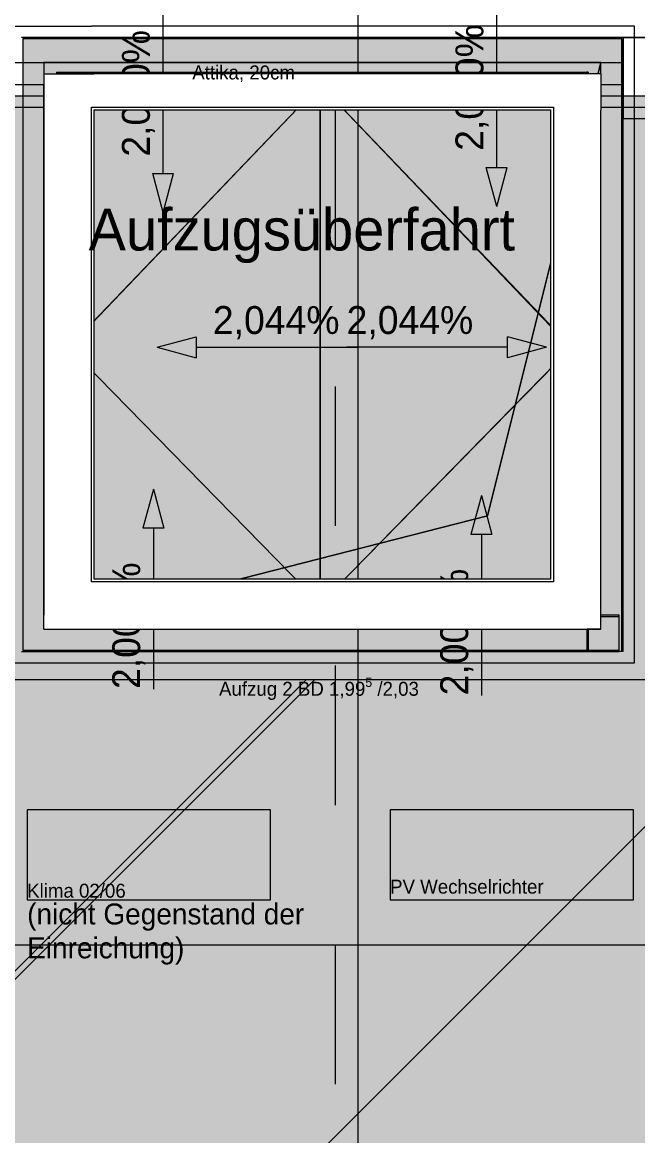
# Model space of a CAD drawing. Header units: metres. Extents: x -4 to 206, y -18 to 45.
# Drawn here: x 41.098 to 43.302, y -7.688 to -3.699 of the extents above; entities that cross this region are included whole.
import ezdxf

# ---------------------------------------------------------------- set-up
doc = ezdxf.new("R2010")
doc.units = ezdxf.units.M
doc.header["$MEASUREMENT"] = 0
doc.set_wipeout_variables(frame=1)
for name, pattern in [('Schnittlinie', [0.006, 0.003, -0.0015, 0, -0.0015]), ('UNSICHTBAR', [0.4, 0, -0.4]), ('Untersicht', [0.001, 0.0005, -0.0005]), ('Wipeout_Contour', [1, 0, -1])]:
    doc.linetypes.add(name, pattern=pattern)
for name, color, linetype in [('3._DD PP STG2_4_000 Achsraster', 7, 'Continuous'), ('3._DD PP STG2_4_110 Wand Aussen', 7, 'Continuous'), ('3._DD PP STG2_4_140 Brüstung', 7, 'Continuous'), ('3._DD PP STG2_4_210 Decke', 7, 'Continuous'), ('3._DD PP STG2_4_220 Bodenaufbau', 7, 'Continuous'), ('3._DD PP STG2_4_220 Bodenaufbau - Außen_ Gefälle', 7, 'Continuous'), ('3._DD PP STG2_4_221 Bodenaufbau - Abdichtung', 7, 'Continuous'), ('3._DD PP STG2_4_270 Deckendurchbruchsymbol', 7, 'Continuous'), ('3._DD PP STG2_4_430 Aufzug', 7, 'Continuous'), ('3._DD PP STG2_4_613 Klima', 7, 'Continuous'), ('3._DD PP STG2_4_641 Wartungssteg', 7, 'Continuous'), ('3._DD PP STG2_4_851 Marker Schnitt', 7, 'Continuous'), ('3._DD PP STG2_4_915 Allgemein Beschriftung.x', 7, 'Continuous'), ('3._DD PP STG2_4_945 Einreichplan Beschriftung', 7, 'Continuous'), ('3._DD PP STG2_4_950 Polierplan Bemaßung', 7, 'Continuous')]:
    doc.layers.add(name, color=color, linetype=linetype)
doc.styles.add('ERSTELLTER_STIL_2', font='')
doc.styles.get('ERSTELLTER_STIL_2').set_extended_font_data('Eurostile')

msp = doc.modelspace()

# ---------------------------------------------------------------- hatches: boundary and pattern name
at = {"layer": '3._DD PP STG2_4_110 Wand Aussen', "linetype": 'Continuous', "lineweight": 13, "true_color": 0xff6400}
for points in [[(41.22, -3.8787), (41.1, -3.7587), (41.1, -3.8787)], [(41.22, -3.7587), (41.1, -3.7587), (41.22, -3.8787)], [(41.22, -3.8787), (43.125, -3.8787), (43.125, -3.7587), (41.22, -3.7587)], [(41.22, -5.8287), (41.22, -3.8787), (41.1, -3.8787), (41.1, -5.8287)], [(41.1, -5.8287), (41.1, -5.9487), (41.22, -5.8287)], [(41.22, -5.8287), (41.1, -5.9487), (41.22, -5.9487)], [(41.22, -5.9487), (43.235, -5.9487), (43.235, -5.8287), (41.22, -5.8287)]]:
    msp.add_hatch(color=30, dxfattribs=at).paths.add_polyline_path(points)
at = {"layer": '3._DD PP STG2_4_110 Wand Aussen', "linetype": 'Continuous', "lineweight": 0, "true_color": 0x373737}
for points in [[(41.225, -3.8837), (41.22, -3.8787), (41.22, -3.8837)], [(41.225, -3.8787), (41.22, -3.8787), (41.225, -3.8837)], [(41.225, -5.8237), (41.225, -3.8837), (41.22, -3.8837), (41.22, -5.8237)], [(41.225, -3.8837), (43.12, -3.8837), (43.12, -3.8787), (41.225, -3.8787)], [(43.12, -3.8837), (43.125, -3.8787), (43.12, -3.8787)], [(43.12, -3.8837), (43.125, -3.8837), (43.125, -3.8787)], [(43.12, -3.8837), (43.12, -5.9537), (43.125, -5.9537), (43.125, -3.8837)], [(41.22, -5.8237), (41.22, -5.8287), (41.225, -5.8237)], [(41.225, -5.8237), (41.22, -5.8287), (41.225, -5.8287)], [(41.225, -5.8287), (43.235, -5.8287), (43.235, -5.8237), (41.225, -5.8237)]]:
    msp.add_hatch(color=250, dxfattribs=at).paths.add_polyline_path(points)
at = {"layer": '3._DD PP STG2_4_220 Bodenaufbau', "linetype": 'Continuous', "lineweight": 0, "true_color": 0x323232}
msp.add_hatch(color=250, dxfattribs=at).paths.add_polyline_path([(41.265, -5.7837), (43.065, -5.7837), (43.065, -3.9231), (41.265, -3.9231)])
at = {"layer": '3._DD PP STG2_4_270 Deckendurchbruchsymbol', "linetype": 'Continuous', "lineweight": 0}
msp.add_hatch(color=8, dxfattribs=at).paths.add_polyline_path([(41.175, -5.8737), (43.17, -5.8737), (43.17, -3.8437), (42.7635, -5.4671)])
at = {"layer": '3._DD PP STG2_4_950 Polierplan Bemaßung', "linetype": 'Continuous', "lineweight": 13, "true_color": 0x6c6cff}
for points in [[(42.7968, -4.3599), (42.8343, -4.2199), (42.7593, -4.2199)], [(41.6021, -4.3809), (41.6396, -4.241), (41.5646, -4.241)], [(41.5804, -4.8637), (41.7203, -4.9012), (41.7203, -4.8262)], [(42.9755, -4.8637), (42.8356, -4.8262), (42.8356, -4.9012)], [(41.5674, -5.3715), (41.5299, -5.5115), (41.6049, -5.5115)], [(42.7423, -5.3943), (42.7048, -5.5343), (42.7798, -5.5343)]]:
    msp.add_hatch(color=171, dxfattribs=at).paths.add_polyline_path(points)

# ---------------------------------------------------------------- linework, layer by layer
at = {"layer": '3._DD PP STG2_4_000 Achsraster', "color": 5, "linetype": 'Continuous', "lineweight": 0, "ltscale": 1000}
for p, q in [((42.3, 1.9963), (42.3, -16.0037)), ((31.8, -7.0037), (54.3, -7.0037))]:
    msp.add_line(p, q, dxfattribs=at)
at = {"layer": '3._DD PP STG2_4_110 Wand Aussen', "color": 7, "linetype": 'Continuous', "lineweight": 13, "ltscale": 1000}
for p, q in [((41.1, -3.7587), (41.1, -3.8787)), ((41.22, -3.7587), (41.1, -3.7587)), ((41.1, -3.7587), (41.1, -3.8787)), ((43.125, -3.7587), (41.22, -3.7587)), ((41.1, -3.8787), (41.1, -5.8287)), ((41.22, -3.8787), (41.22, -3.8837)), ((41.22, -3.8787), (43.12, -3.8787)), ((41.22, -3.8787), (41.22, -3.8837)), ((41.22, -5.8237), (41.22, -3.8837)), ((43.125, -3.8787), (43.12, -3.8787)), ((43.125, -3.8787), (43.12, -3.8787)), ((43.125, -3.8787), (43.125, -5.9537)), ((41.1, -5.8287), (41.1, -5.9487)), ((41.1, -5.8287), (41.1, -5.9487)), ((41.22, -5.8237), (41.22, -5.8287)), ((41.22, -5.8237), (41.22, -5.8287)), ((43.235, -5.8287), (41.22, -5.8287)), ((41.1, -5.9487), (41.22, -5.9487)), ((41.22, -5.9487), (43.235, -5.9487))]:
    msp.add_line(p, q, dxfattribs=at)
at = {"layer": '3._DD PP STG2_4_110 Wand Aussen', "color": 8, "linetype": 'Schnittlinie', "lineweight": 13, "ltscale": 1000, "flags": 128}
for points in [[(41.055, -3.7137), (41.345, -3.7137)], [(43, -3.7137), (41.345, -3.7137)], [(43.29, -3.7137), (43, -3.7137)], [(43.29, -5.9937), (43.29, -5.7037)], [(41.055, -5.9937), (43.29, -5.9937)]]:
    msp.add_lwpolyline(points, dxfattribs=at)
at = {"layer": '3._DD PP STG2_4_110 Wand Aussen', "color": 7, "linetype": 'Continuous', "lineweight": 18, "ltscale": 1000, "flags": 128}
for points in [[(41.225, -3.8837), (43.12, -3.8837)], [(41.225, -5.8237), (41.225, -3.8837)], [(43.12, -3.8837), (43.12, -5.9537)], [(43.235, -5.8237), (41.225, -5.8237)]]:
    msp.add_lwpolyline(points, dxfattribs=at)
at = {"layer": '3._DD PP STG2_4_110 Wand Aussen', "color": 7, "linetype": 'Continuous', "lineweight": 13, "ltscale": 1000, "flags": 128}
for points in [[(43.235, -5.8287), (43.235, -5.8237)], [(43.235, -5.9487), (43.235, -5.8287)], [(41.095, -5.9537), (43.235, -5.9537)], [(43.125, -5.9537), (43.12, -5.9537)], [(43.245, -5.9537), (43.125, -5.9537)], [(43.235, -5.9537), (43.235, -5.9487)], [(43.25, -5.9537), (43.245, -5.9537)]]:
    msp.add_lwpolyline(points, dxfattribs=at)
at = {"layer": '3._DD PP STG2_4_210 Decke', "color": 7, "linetype": 'Continuous', "lineweight": 13, "ltscale": 1000, "flags": 128}
msp.add_lwpolyline([(38.685, -3.8437), (40.915, -3.8437), (43.435, -3.8437), (45.685, -3.8437), (45.685, -2.5737), (45.405, -2.5737), (45.405, -1.0737), (38.935, -1.0737), (38.935, -2.5337), (38.685, -2.5337)], close=True, dxfattribs=at)
msp.add_lwpolyline([(48.645, -1.4987), (45.765, -1.4987), (45.765, -3.9237), (45.635, -3.9237), (43.155, -3.9237), (43.155, -5.8737), (41.175, -5.8737), (41.175, -3.9237), (38.605, -3.9237), (38.605, -4.3437), (36.365, -4.3437), (36.365, -1.4987), (33.4844, -1.4987), (33.4954, -10.3587), (34.515, -10.3587), (34.515, -11.383), (37.335, -11.3837), (37.335, -10.0637), (42.835, -10.0637), (42.835, -9.5637), (45.685, -9.5637), (45.685, -8.8637), (48.185, -8.8637)], dxfattribs=at)
at = {"layer": '3._DD PP STG2_4_210 Decke', "color": 7, "linetype": 'Continuous', "lineweight": 18, "ltscale": 1000, "flags": 128}
msp.add_lwpolyline([(41.225, -5.8237), (43.125, -5.8237), (43.125, -3.8837), (41.225, -3.8837)], close=True, dxfattribs=at)
at = {"layer": '3._DD PP STG2_4_220 Bodenaufbau', "color": 7, "linetype": 'Continuous', "lineweight": 13, "ltscale": 1000, "flags": 128}
msp.add_lwpolyline([(41.265, -5.7837), (43.065, -5.7837), (43.065, -3.9231), (41.265, -3.9231)], close=True, dxfattribs=at)
at = {"layer": '3._DD PP STG2_4_221 Bodenaufbau - Abdichtung', "color": 171, "linetype": 'Schnittlinie', "lineweight": 13, "ltscale": 1000, "true_color": 0x6c6cff, "flags": 128}
for points in [[(41.2647, -4.8637), (42.1649, -3.9237)], [(41.265, -4.8634), (41.265, -3.9237)], [(42.1649, -3.9237), (41.265, -4.8634)], [(41.265, -3.9237), (42.1649, -3.9237)], [(41.265, -4.8634), (42.1649, -3.9237)], [(42.1648, -3.9237), (43.065, -4.8635)], [(42.1648, -3.9237), (42.1648, -5.7837)], [(43.065, -4.8635), (42.1649, -3.9237)], [(42.1649, -3.9237), (43.065, -3.9237)], [(42.1649, -5.7837), (42.1649, -3.9237)], [(42.1649, -3.9237), (43.0636, -4.8651)], [(42.1649, -3.9237), (42.1649, -5.7837)], [(42.1649, -5.7837), (42.1649, -3.9237)], [(43.065, -3.9237), (43.065, -4.8635)], [(41.2647, -5.7837), (41.2647, -4.8637)], [(41.2647, -4.8637), (42.1649, -5.7837)], [(42.1649, -5.7837), (41.2647, -4.8637)], [(42.1649, -5.7837), (41.2647, -4.8637)], [(43.065, -4.8637), (42.1648, -5.7837)], [(42.1649, -5.7837), (43.065, -4.8637)], [(43.0636, -4.8651), (42.1649, -5.7837)], [(43.065, -4.8637), (43.065, -5.7837)], [(39.885, -10.0237), (44.245, -5.6637)], [(44.245, -5.6637), (39.885, -10.0237)], [(42.1649, -5.7837), (41.2647, -5.7837)], [(43.065, -5.7837), (42.1649, -5.7837)], [(40.965, -7.2037), (42.1151, -6.0537)], [(42.1452, -6.0537), (40.9952, -7.2037)], [(41.0252, -6.0537), (42.1452, -6.0537)], [(42.1151, -6.0537), (43.355, -6.0537)]]:
    msp.add_lwpolyline(points, dxfattribs=at)
at = {"layer": '3._DD PP STG2_4_270 Deckendurchbruchsymbol', "color": 7, "linetype": 'Continuous', "lineweight": 13, "ltscale": 1000, "flags": 128}
for points in [[(42.7635, -5.4671), (43.17, -3.8437), (41.175, -3.8437), (41.175, -5.8737)], [(41.175, -5.8737), (43.17, -5.8737), (43.17, -3.8437), (42.7635, -5.4671)]]:
    msp.add_lwpolyline(points, close=True, dxfattribs=at)
at = {"layer": '3._DD PP STG2_4_613 Klima', "color": 251, "linetype": 'Continuous', "lineweight": 13, "ltscale": 1000, "true_color": 0x5f5f5f, "flags": 128}
for points in [[(41.115, -6.8427), (41.9871, -6.8427), (41.9871, -6.521), (41.115, -6.521)], [(42.415, -6.8427), (43.2871, -6.8427), (43.2871, -6.521), (42.415, -6.521)]]:
    msp.add_lwpolyline(points, close=True, dxfattribs=at)
at = {"layer": '3._DD PP STG2_4_851 Marker Schnitt', "color": 7, "linetype": 'Untersicht', "lineweight": 13, "ltscale": 1000}
msp.add_line((42.2179, 1.9963), (42.2179, -9.1314), dxfattribs=at)
at = {"layer": '3._DD PP STG2_4_950 Polierplan Bemaßung', "color": 171, "linetype": 'Continuous', "lineweight": 13, "ltscale": 1000, "true_color": 0x6c6cff}
for p, q in [((41.6021, -4.1809), (41.6021, -3.6647)), ((42.7968, -4.1599), (42.7968, -3.6436)), ((41.6021, -4.241), (41.6021, -4.1809)), ((42.7968, -4.2199), (42.7968, -4.1599)), ((42.7593, -4.2199), (42.8343, -4.2199)), ((42.7968, -4.3599), (42.7593, -4.2199)), ((42.7968, -4.3599), (42.8343, -4.2199)), ((41.5646, -4.241), (41.6396, -4.241)), ((41.6021, -4.3809), (41.5646, -4.241)), ((41.6021, -4.3809), (41.6396, -4.241)), ((41.5804, -4.8637), (41.7203, -4.8262)), ((41.5804, -4.8637), (41.7203, -4.9012)), ((41.7203, -4.8262), (41.7203, -4.9012)), ((41.7203, -4.8637), (41.7804, -4.8637)), ((41.7804, -4.8637), (42.2967, -4.8637)), ((42.7755, -4.8637), (42.2593, -4.8637)), ((42.8356, -4.8637), (42.7755, -4.8637)), ((42.8356, -4.9012), (42.8356, -4.8262)), ((42.9755, -4.8637), (42.8356, -4.8262)), ((42.9755, -4.8637), (42.8356, -4.9012)), ((41.5674, -5.3715), (41.5299, -5.5115)), ((41.5674, -5.3715), (41.6049, -5.5115)), ((42.7423, -5.3943), (42.7048, -5.5343)), ((42.7423, -5.3943), (42.7798, -5.5343)), ((41.6049, -5.5115), (41.5299, -5.5115)), ((41.5674, -5.5115), (41.5674, -5.5715)), ((42.7798, -5.5343), (42.7048, -5.5343)), ((42.7423, -5.5343), (42.7423, -5.5943)), ((41.5674, -5.5715), (41.5674, -6.0878)), ((42.7423, -5.5943), (42.7423, -6.1106))]:
    msp.add_line(p, q, dxfattribs=at)

# ---------------------------------------------------------------- texts
at = {"layer": '3._DD PP STG2_4_270 Deckendurchbruchsymbol', "color": 1, "linetype": 'Continuous', "lineweight": 0, "insert": (42.1725, -6.1271), "char_height": 0.05, "attachment_point": 8, "style": 'ERSTELLTER_STIL_2'}
msp.add_mtext('\\A1;{\\pqc;\\pt0;\\fEurostile|b0|i0|c0|p0;\\W1.000000;Aufzug 2 BD 1,99\\fEurostile|b0|i0|c0|p0;\\W1.000000;\\A1{\\H.66x;\\S5^  ;}\\fEurostile|b0|i0|c0|p0;\\W1.000000; /2,03\\fEurostile|b0|i0|c0|p0;\\W1.000000;\\A1{\\H.66x;\\S^  ;}\\fEurostile|b0|i0|c0|p0;\\W1.000000;\\fEurostile|b0|i0|c0|p0;\\W1.000000;\\A1{\\H.66x;\\S^  ;}}', dxfattribs=at)
at = {"layer": '3._DD PP STG2_4_613 Klima', "color": 7, "linetype": 'Continuous', "lineweight": 13, "char_height": 0.05, "attachment_point": 7, "style": 'ERSTELLTER_STIL_2'}
for s, insert in [('\\A1;{\\pql;\\fEurostile|b0|i0|c0|p0;\\W1.000000;PV Wechselrichter}', (42.415, -6.8214)), ('\\A1;{\\pql;\\fEurostile|b0|i0|c0|p0;\\W1.000000;Klima 02/06}', (41.115, -6.8359))]:
    msp.add_mtext(s, dxfattribs=dict(at, insert=insert))
at = {"layer": '3._DD PP STG2_4_945 Einreichplan Beschriftung', "color": 7, "linetype": 'Continuous', "lineweight": 13, "insert": (41.115, -6.8561), "char_height": 0.075, "width": 1.057286, "attachment_point": 1, "line_spacing_factor": 0.970934, "style": 'ERSTELLTER_STIL_2'}
msp.add_mtext('\\A1;{\\pql;\\fEurostile|b0|i0|c0|p0;\\W1.000000;(nicht Gegenstand der Einreichung)}', dxfattribs=at)
at = {"layer": '3._DD PP STG2_4_950 Polierplan Bemaßung', "color": 171, "linetype": 'Continuous', "lineweight": 13, "true_color": 0x6c6cff, "char_height": 0.1, "attachment_point": 7, "rotation": 90, "style": 'ERSTELLTER_STIL_2'}
for insert in [(41.5731, -4.1809), (42.7678, -4.1599), (41.5384, -6.0878), (42.7133, -6.1106)]:
    msp.add_mtext('\\A1;{\\pql;\\fEurostile|b0|i0|c0|p0;\\W1.000000;2,000\\fEurostile|b0|i0|c0|p0;\\W1.000000;%}', dxfattribs=dict(at, insert=insert))
at = {"layer": '3._DD PP STG2_4_950 Polierplan Bemaßung', "color": 171, "linetype": 'Continuous', "lineweight": 13, "true_color": 0x6c6cff, "char_height": 0.1, "attachment_point": 7, "style": 'ERSTELLTER_STIL_2'}
for insert in [(41.7804, -4.8347), (42.2593, -4.8347)]:
    msp.add_mtext('\\A1;{\\pql;\\fEurostile|b0|i0|c0|p0;\\W1.000000;2,044\\fEurostile|b0|i0|c0|p0;\\W1.000000;%}', dxfattribs=dict(at, insert=insert))

# ---------------------------------------------------------------- next in the draw order: wipeouts: each hides what was drawn before it
at = {"color": 254, "linetype": 'Wipeout_Contour', "lineweight": 0, "ltscale": 178.391174}
msp.add_wipeout([(45.5951, -3.7538), (43.25, -3.7538), (43.25, -4.0438), (45.5951, -4.0438)], dxfattribs=at).dxf.layer = '3._DD PP STG2_4_140 Brüstung'

# ---------------------------------------------------------------- next in the draw order: hatches: boundary and pattern name
at = {"layer": '3._DD PP STG2_4_110 Wand Aussen', "linetype": 'Continuous', "lineweight": 13, "true_color": 0xff6400}
msp.add_hatch(color=30, dxfattribs=at).paths.add_polyline_path([(43.125, -3.8787), (43.125, -5.9537), (43.245, -5.9537), (43.245, -3.8787)])

# ---------------------------------------------------------------- next in the draw order: linework, layer by layer
at = {"layer": '3._DD PP STG2_4_000 Achsraster', "color": 5, "linetype": 'Continuous', "lineweight": 0, "ltscale": 1000}
msp.add_line((31.8, -4.0037), (54.3, -4.0037), dxfattribs=at)
at = {"layer": '3._DD PP STG2_4_110 Wand Aussen', "color": 7, "linetype": 'Continuous', "lineweight": 13, "ltscale": 1000}
msp.add_line((43.245, -5.9537), (43.245, -3.8787), dxfattribs=at)
at = {"layer": '3._DD PP STG2_4_140 Brüstung', "color": 7, "linetype": 'Continuous', "lineweight": 18, "ltscale": 1000, "flags": 128}
msp.add_lwpolyline([(43.25, -4.0438), (45.8851, -4.0438)], dxfattribs=at)

# ---------------------------------------------------------------- next in the draw order: wipeouts: each hides what was drawn before it
at = {"color": 254, "linetype": 'Wipeout_Contour', "lineweight": 0, "ltscale": 134.382903}
msp.add_wipeout([(45.5949, -3.7536), (43.25, -3.7536), (45.5949, -3.7538)], dxfattribs=at).dxf.layer = '3._DD PP STG2_4_140 Brüstung'

# ---------------------------------------------------------------- next in the draw order: hatches: boundary and pattern name
at = {"layer": '3._DD PP STG2_4_110 Wand Aussen', "linetype": 'Continuous', "lineweight": 13, "true_color": 0xff6400}
for points in [[(43.125, -3.8787), (43.245, -3.7587), (43.125, -3.7587)], [(43.125, -3.8787), (43.245, -3.8787), (43.245, -3.7587)]]:
    msp.add_hatch(color=30, dxfattribs=at).paths.add_polyline_path(points)
at = {"layer": '3._DD PP STG2_4_220 Bodenaufbau - Außen_ Gefälle', "linetype": 'Continuous', "lineweight": 0, "true_color": 0x323232}
msp.add_hatch(color=250, dxfattribs=at).paths.add_polyline_path([(33.5244, -1.5387), (33.5354, -10.3187), (34.555, -10.3187), (34.555, -11.3437), (37.295, -11.3437), (37.295, -10.0237), (42.795, -10.0237), (42.795, -9.5237), (45.645, -9.5237), (45.645, -8.8237), (48.225, -8.8237), (48.225, -9.9837), (51.065, -9.9837), (51.065, -8.1987), (51.9934, -8.1987), (52.0151, -4.3837), (48.605, -4.3837), (48.605, -1.5387), (45.805, -1.5387), (45.805, -3.9637), (43.12, -3.9637), (43.12, -5.8237), (41.225, -5.8237), (41.225, -3.9637), (38.7509, -3.9637), (38.7509, -4.3837), (36.325, -4.3837), (36.325, -1.5387)])

# ---------------------------------------------------------------- next in the draw order: linework, layer by layer
at = {"layer": '3._DD PP STG2_4_110 Wand Aussen', "color": 7, "linetype": 'Continuous', "lineweight": 13, "ltscale": 1000}
for p, q in [((43.245, -3.7587), (43.125, -3.7587)), ((43.245, -3.7587), (43.125, -3.7587)), ((43.245, -3.8787), (43.245, -3.7587))]:
    msp.add_line(p, q, dxfattribs=at)
at = {"layer": '3._DD PP STG2_4_110 Wand Aussen', "color": 8, "linetype": 'Schnittlinie', "lineweight": 13, "ltscale": 1000, "flags": 128}
msp.add_lwpolyline([(43.29, -5.7037), (43.29, -3.7137)], dxfattribs=at)
at = {"layer": '3._DD PP STG2_4_110 Wand Aussen', "color": 7, "linetype": 'Continuous', "lineweight": 13, "ltscale": 1000, "flags": 128}
for points in [[(43.245, -3.7537), (41.095, -3.7537)], [(43.25, -3.7537), (43.245, -3.7537)], [(43.25, -5.9537), (43.25, -3.7537)]]:
    msp.add_lwpolyline(points, dxfattribs=at)
at = {"layer": '3._DD PP STG2_4_140 Brüstung', "color": 7, "linetype": 'Continuous', "lineweight": 18, "ltscale": 1000}
msp.add_line((43.25, -3.7538), (45.5949, -3.7538), dxfattribs=at)
at = {"layer": '3._DD PP STG2_4_140 Brüstung', "color": 7, "linetype": 'Continuous', "lineweight": 18, "ltscale": 1000, "flags": 128}
for points in [[(45.5949, -3.7536), (43.25, -3.7536)], [(43.25, -3.7538), (43.25, -4.0438)]]:
    msp.add_lwpolyline(points, dxfattribs=at)
at = {"layer": '3._DD PP STG2_4_220 Bodenaufbau - Außen_ Gefälle', "color": 7, "linetype": 'Continuous', "lineweight": 13, "ltscale": 1000, "flags": 128}
msp.add_lwpolyline([(48.605, -1.5387), (45.805, -1.5387), (45.805, -3.9637), (43.12, -3.9637), (43.12, -5.8237), (41.225, -5.8237), (41.225, -3.9637), (38.7509, -3.9637), (38.7509, -4.3837), (36.325, -4.3837), (36.325, -1.5387), (33.5244, -1.5387), (33.5354, -10.3187), (34.555, -10.3187), (34.555, -11.3437), (37.295, -11.3437), (37.295, -10.0237), (42.795, -10.0237), (42.795, -9.5237), (45.645, -9.5237), (45.645, -8.8237), (48.225, -8.8237)], dxfattribs=at)

# ---------------------------------------------------------------- next in the draw order: wipeouts: each hides what was drawn before it
at = {"color": 254, "linetype": 'Wipeout_Contour', "lineweight": 0, "ltscale": 123.64094}
msp.add_wipeout([(41.175, -3.8837), (41.225, -3.9198), (41.225, -3.8837)], dxfattribs=at).dxf.layer = '3._DD PP STG2_4_430 Aufzug'
at = {"color": 254, "linetype": 'Wipeout_Contour', "lineweight": 0, "ltscale": 172.877344}
msp.add_wipeout([(42.99, -3.8837), (42.99, -4.0137), (43.12, -3.9198), (43.12, -3.8837)], dxfattribs=at).dxf.layer = '3._DD PP STG2_4_430 Aufzug'
at = {"color": 254, "linetype": 'Wipeout_Contour', "lineweight": 0, "ltscale": 125.24382}
msp.add_wipeout([(41.225, -5.8237), (41.175, -5.8237), (41.175, -5.8737)], dxfattribs=at).dxf.layer = '3._DD PP STG2_4_430 Aufzug'
at = {"color": 254, "linetype": 'Wipeout_Contour', "lineweight": 0, "ltscale": 131.169417}
msp.add_wipeout([(43.12, -5.8237), (43.12, -5.8737), (43.17, -5.8737)], dxfattribs=at).dxf.layer = '3._DD PP STG2_4_430 Aufzug'

# ---------------------------------------------------------------- next in the draw order: wipeouts: each hides what was drawn before it
at = {"color": 254, "linetype": 'Wipeout_Contour', "lineweight": 0, "ltscale": 165.846967}
msp.add_wipeout([(41.225, -3.8837), (41.225, -3.9198), (41.355, -4.0137), (41.355, -3.8837)], dxfattribs=at).dxf.layer = '3._DD PP STG2_4_430 Aufzug'
at = {"color": 254, "linetype": 'Wipeout_Contour', "lineweight": 0, "ltscale": 130.397686}
msp.add_wipeout([(43.12, -3.8837), (43.12, -3.9198), (43.17, -3.8837)], dxfattribs=at).dxf.layer = '3._DD PP STG2_4_430 Aufzug'
at = {"color": 254, "linetype": 'Wipeout_Contour', "lineweight": 0, "ltscale": 125.429781}
msp.add_wipeout([(41.355, -5.6937), (41.225, -5.6937), (41.225, -5.8237)], dxfattribs=at).dxf.layer = '3._DD PP STG2_4_430 Aufzug'
at = {"color": 254, "linetype": 'Wipeout_Contour', "lineweight": 0, "ltscale": 130.830583}
msp.add_wipeout([(42.99, -5.6937), (42.99, -5.8237), (43.12, -5.8237)], dxfattribs=at).dxf.layer = '3._DD PP STG2_4_430 Aufzug'

# ---------------------------------------------------------------- next in the draw order: linework, layer by layer
at = {"layer": '3._DD PP STG2_4_430 Aufzug', "color": 7, "linetype": 'Continuous', "lineweight": 18, "ltscale": 1000, "flags": 128}
for points in [[(41.175, -3.8837), (41.225, -3.8837)], [(41.225, -3.8837), (41.355, -3.8837)], [(43.12, -3.8837), (42.99, -3.8837)], [(43.17, -3.8837), (43.12, -3.8837)]]:
    msp.add_lwpolyline(points, dxfattribs=at)

# ---------------------------------------------------------------- next in the draw order: wipeouts: each hides what was drawn before it
at = {"color": 254, "linetype": 'Wipeout_Contour', "lineweight": 0, "ltscale": 173.751563}
msp.add_wipeout([(43.17, -5.8237), (43.17, -4.0137), (43.12, -4.0137), (43.12, -5.8237)], dxfattribs=at).dxf.layer = '3._DD PP STG2_4_430 Aufzug'

# ---------------------------------------------------------------- next in the draw order: wipeouts: each hides what was drawn before it
at = {"color": 254, "linetype": 'Wipeout_Contour', "lineweight": 0, "ltscale": 129.337102}
msp.add_wipeout([(43.12, -3.9198), (42.99, -4.0137), (43.12, -4.0137)], dxfattribs=at).dxf.layer = '3._DD PP STG2_4_430 Aufzug'
at = {"color": 254, "linetype": 'Wipeout_Contour', "lineweight": 0, "ltscale": 130.087014}
msp.add_wipeout([(43.17, -5.8237), (43.12, -5.8237), (43.17, -5.8737)], dxfattribs=at).dxf.layer = '3._DD PP STG2_4_430 Aufzug'

# ---------------------------------------------------------------- next in the draw order: linework, layer by layer
at = {"layer": '3._DD PP STG2_4_430 Aufzug', "color": 7, "linetype": 'Continuous', "lineweight": 18, "ltscale": 1000, "flags": 128}
for points in [[(43.17, -5.8737), (43.17, -4.0137)], [(43.17, -5.8737), (43.12, -5.8737)]]:
    msp.add_lwpolyline(points, dxfattribs=at)

# ---------------------------------------------------------------- next in the draw order: wipeouts: each hides what was drawn before it
at = {"color": 254, "linetype": 'Wipeout_Contour', "lineweight": 0, "ltscale": 173.35935}
msp.add_wipeout([(43.12, -5.6937), (43.12, -4.0137), (42.99, -4.0137), (42.99, -5.6937)], dxfattribs=at).dxf.layer = '3._DD PP STG2_4_430 Aufzug'

# ---------------------------------------------------------------- next in the draw order: wipeouts: each hides what was drawn before it
at = {"color": 254, "linetype": 'Wipeout_Contour', "lineweight": 0, "ltscale": 173.339465}
msp.add_wipeout([(43.12, -4.0137), (43.17, -4.0137), (43.17, -3.8837), (43.12, -3.9198)], dxfattribs=at).dxf.layer = '3._DD PP STG2_4_430 Aufzug'
at = {"color": 254, "linetype": 'Wipeout_Contour', "lineweight": 0, "ltscale": 129.818456}
msp.add_wipeout([(43.12, -5.6937), (42.99, -5.6937), (43.12, -5.8237)], dxfattribs=at).dxf.layer = '3._DD PP STG2_4_430 Aufzug'

# ---------------------------------------------------------------- next in the draw order: linework, layer by layer
at = {"layer": '3._DD PP STG2_4_430 Aufzug', "color": 7, "linetype": 'Continuous', "lineweight": 18, "ltscale": 1000, "flags": 128}
for points in [[(43.17, -3.8837), (43.17, -4.0137)], [(42.99, -4.0137), (42.99, -5.6937)]]:
    msp.add_lwpolyline(points, dxfattribs=at)

# ---------------------------------------------------------------- next in the draw order: wipeouts: each hides what was drawn before it
at = {"color": 254, "linetype": 'Wipeout_Contour', "lineweight": 0, "ltscale": 170.323444}
msp.add_wipeout([(43.12, -5.8237), (41.225, -5.8237), (41.225, -5.8737), (43.12, -5.8737)], dxfattribs=at).dxf.layer = '3._DD PP STG2_4_430 Aufzug'

# ---------------------------------------------------------------- next in the draw order: wipeouts: each hides what was drawn before it
at = {"color": 254, "linetype": 'Wipeout_Contour', "lineweight": 0, "ltscale": 170.273653}
msp.add_wipeout([(42.99, -5.6937), (41.355, -5.6937), (41.355, -5.8237), (42.99, -5.8237)], dxfattribs=at).dxf.layer = '3._DD PP STG2_4_430 Aufzug'
at = {"color": 254, "linetype": 'Wipeout_Contour', "lineweight": 0, "ltscale": 124.450915}
msp.add_wipeout([(41.225, -5.8237), (41.175, -5.8737), (41.225, -5.8737)], dxfattribs=at).dxf.layer = '3._DD PP STG2_4_430 Aufzug'

# ---------------------------------------------------------------- next in the draw order: linework, layer by layer
at = {"layer": '3._DD PP STG2_4_430 Aufzug', "color": 7, "linetype": 'Continuous', "lineweight": 18, "ltscale": 1000, "flags": 128}
for points in [[(41.175, -5.8737), (41.175, -5.8237)], [(41.175, -5.8737), (43.12, -5.8737)]]:
    msp.add_lwpolyline(points, dxfattribs=at)

# ---------------------------------------------------------------- next in the draw order: wipeouts: each hides what was drawn before it
at = {"color": 254, "linetype": 'Wipeout_Contour', "lineweight": 0, "ltscale": 124.724318}
msp.add_wipeout([(41.355, -5.6937), (41.225, -5.8237), (41.355, -5.8237)], dxfattribs=at).dxf.layer = '3._DD PP STG2_4_430 Aufzug'

# ---------------------------------------------------------------- next in the draw order: linework, layer by layer
at = {"layer": '3._DD PP STG2_4_430 Aufzug', "color": 7, "linetype": 'Continuous', "lineweight": 18, "ltscale": 1000, "flags": 128}
msp.add_lwpolyline([(42.99, -5.6937), (41.355, -5.6937)], dxfattribs=at)

# ---------------------------------------------------------------- next in the draw order: wipeouts: each hides what was drawn before it
at = {"color": 254, "linetype": 'Wipeout_Contour', "lineweight": 0, "ltscale": 166.026649}
msp.add_wipeout([(41.175, -5.8237), (41.225, -5.8237), (41.225, -4.0137), (41.175, -4.0137)], dxfattribs=at).dxf.layer = '3._DD PP STG2_4_430 Aufzug'

# ---------------------------------------------------------------- next in the draw order: linework, layer by layer
at = {"layer": '3._DD PP STG2_4_430 Aufzug', "color": 7, "linetype": 'Continuous', "lineweight": 18, "ltscale": 1000, "flags": 128}
msp.add_lwpolyline([(41.175, -4.0137), (41.175, -5.8237)], dxfattribs=at)

# ---------------------------------------------------------------- next in the draw order: wipeouts: each hides what was drawn before it
at = {"color": 254, "linetype": 'Wipeout_Contour', "lineweight": 0, "ltscale": 166.347872}
msp.add_wipeout([(41.225, -4.0137), (41.225, -5.6937), (41.355, -5.6937), (41.355, -4.0137)], dxfattribs=at).dxf.layer = '3._DD PP STG2_4_430 Aufzug'

# ---------------------------------------------------------------- next in the draw order: linework, layer by layer
at = {"layer": '3._DD PP STG2_4_110 Wand Aussen', "color": 8, "linetype": 'Schnittlinie', "lineweight": 13, "ltscale": 1000, "flags": 128}
msp.add_lwpolyline([(43, -5.7037), (41.345, -5.7037)], dxfattribs=at)

# ---------------------------------------------------------------- next in the draw order: texts
at = {"layer": '3._DD PP STG2_4_915 Allgemein Beschriftung.x', "color": 7, "linetype": 'Continuous', "lineweight": 13, "insert": (41.335, -4.3669), "char_height": 0.15, "attachment_point": 1, "style": 'ERSTELLTER_STIL_2'}
msp.add_mtext('\\A1;{\\pql;\\fEurostile|b0|i0|c0|p0;\\W1.000000;Aufzug\\fEurostile|b0|i0|c0|p0;\\W1.000000;s\\fEurostile|b0|i0|c0|p0;\\W1.000000;überfahrt}', dxfattribs=at)

# ---------------------------------------------------------------- next in the draw order: wipeouts: each hides what was drawn before it
at = {"color": 254, "linetype": 'Wipeout_Contour', "lineweight": 0, "ltscale": 124.935123}
msp.add_wipeout([(41.355, -4.0137), (41.225, -3.9198), (41.225, -4.0137)], dxfattribs=at).dxf.layer = '3._DD PP STG2_4_430 Aufzug'

# ---------------------------------------------------------------- next in the draw order: linework, layer by layer
at = {"layer": '3._DD PP STG2_4_430 Aufzug', "color": 7, "linetype": 'Continuous', "lineweight": 18, "ltscale": 1000, "flags": 128}
msp.add_lwpolyline([(41.355, -5.6937), (41.355, -4.0137)], dxfattribs=at)

# ---------------------------------------------------------------- next in the draw order: wipeouts: each hides what was drawn before it
at = {"color": 254, "linetype": 'Wipeout_Contour', "lineweight": 0, "ltscale": 165.595737}
msp.add_wipeout([(41.175, -4.0137), (41.225, -4.0137), (41.225, -3.9198), (41.175, -3.8837)], dxfattribs=at).dxf.layer = '3._DD PP STG2_4_430 Aufzug'

# ---------------------------------------------------------------- next in the draw order: linework, layer by layer
at = {"layer": '3._DD PP STG2_4_430 Aufzug', "color": 7, "linetype": 'Continuous', "lineweight": 18, "ltscale": 1000, "flags": 128}
msp.add_lwpolyline([(41.175, -3.8837), (41.175, -4.0137)], dxfattribs=at)

# ---------------------------------------------------------------- next in the draw order: wipeouts: each hides what was drawn before it
at = {"color": 254, "linetype": 'Wipeout_Contour', "lineweight": 0, "ltscale": 169.444107}
msp.add_wipeout([(42.99, -3.8837), (41.355, -3.8837), (41.355, -4.0137), (42.99, -4.0137)], dxfattribs=at).dxf.layer = '3._DD PP STG2_4_430 Aufzug'

# ---------------------------------------------------------------- next in the draw order: hatches: boundary and pattern name
at = {"layer": '3._DD PP STG2_4_641 Wartungssteg', "linetype": 'Continuous', "lineweight": 0, "true_color": 0x0c0c0c}
msp.add_hatch(color=28, dxfattribs=at).paths.add_polyline_path([(34.2935, -9.645), (39.705, -9.645), (39.705, -8.945), (34.8935, -8.945), (34.8935, -5.2748), (39.805, -5.2748), (39.805, -7.8248), (44.3723, -7.8248), (44.3723, -8.3437), (48.4223, -8.3437), (48.4223, -7.7437), (44.9723, -7.7437), (44.9723, -5.4137), (50.8781, -5.4137), (50.8781, -7.9137), (51.4781, -7.9137), (51.4781, -4.8137), (44.3723, -4.8137), (44.3723, -7.3248), (40.405, -7.3248), (40.405, -4.3237), (39.805, -4.3237), (39.805, -4.6748), (34.3935, -4.6748), (34.3935, -1.9387), (33.7935, -1.9387), (33.7935, -5.2748), (34.2935, -5.2748)])

# ---------------------------------------------------------------- next in the draw order: linework, layer by layer
at = {"layer": '3._DD PP STG2_4_110 Wand Aussen', "color": 8, "linetype": 'Schnittlinie', "lineweight": 13, "ltscale": 1000, "flags": 128}
for points in [[(41.345, -5.7037), (41.345, -4.0037)], [(41.345, -4.0037), (43, -4.0037)], [(43, -4.0037), (43, -5.7037)]]:
    msp.add_lwpolyline(points, dxfattribs=at)
at = {"layer": '3._DD PP STG2_4_430 Aufzug', "color": 7, "linetype": 'Continuous', "lineweight": 18, "ltscale": 1000, "flags": 128}
for points in [[(42.99, -3.8837), (41.355, -3.8837)], [(41.355, -4.0137), (42.99, -4.0137)]]:
    msp.add_lwpolyline(points, dxfattribs=at)
at = {"layer": '3._DD PP STG2_4_641 Wartungssteg', "color": 7, "linetype": 'UNSICHTBAR', "lineweight": 13, "ltscale": 1000, "flags": 128}
msp.add_lwpolyline([(34.2935, -9.645), (39.705, -9.645), (39.705, -8.945), (34.8935, -8.945), (34.8935, -5.2748), (39.805, -5.2748), (39.805, -7.8248), (44.3723, -7.8248), (44.3723, -8.3437), (48.4223, -8.3437), (48.4223, -7.7437), (44.9723, -7.7437), (44.9723, -5.4137), (50.8781, -5.4137), (50.8781, -7.9137), (51.4781, -7.9137), (51.4781, -4.8137), (44.3723, -4.8137), (44.3723, -7.3248), (40.405, -7.3248), (40.405, -4.3237), (39.805, -4.3237), (39.805, -4.6748), (34.3935, -4.6748), (34.3935, -1.9387), (33.7935, -1.9387), (33.7935, -5.2748), (34.2935, -5.2748)], close=True, dxfattribs=at)

# ---------------------------------------------------------------- next in the draw order: texts
at = {"layer": '3._DD PP STG2_4_945 Einreichplan Beschriftung', "color": 7, "linetype": 'Continuous', "lineweight": 13, "insert": (41.7064, -3.8543), "char_height": 0.05, "attachment_point": 1, "style": 'ERSTELLTER_STIL_2'}
msp.add_mtext('\\A1;{\\pql;\\fEurostile|b0|i0|c0|p0;\\W1.000000;Attika, 20cm}', dxfattribs=at)

doc.saveas('drawing.dxf')
